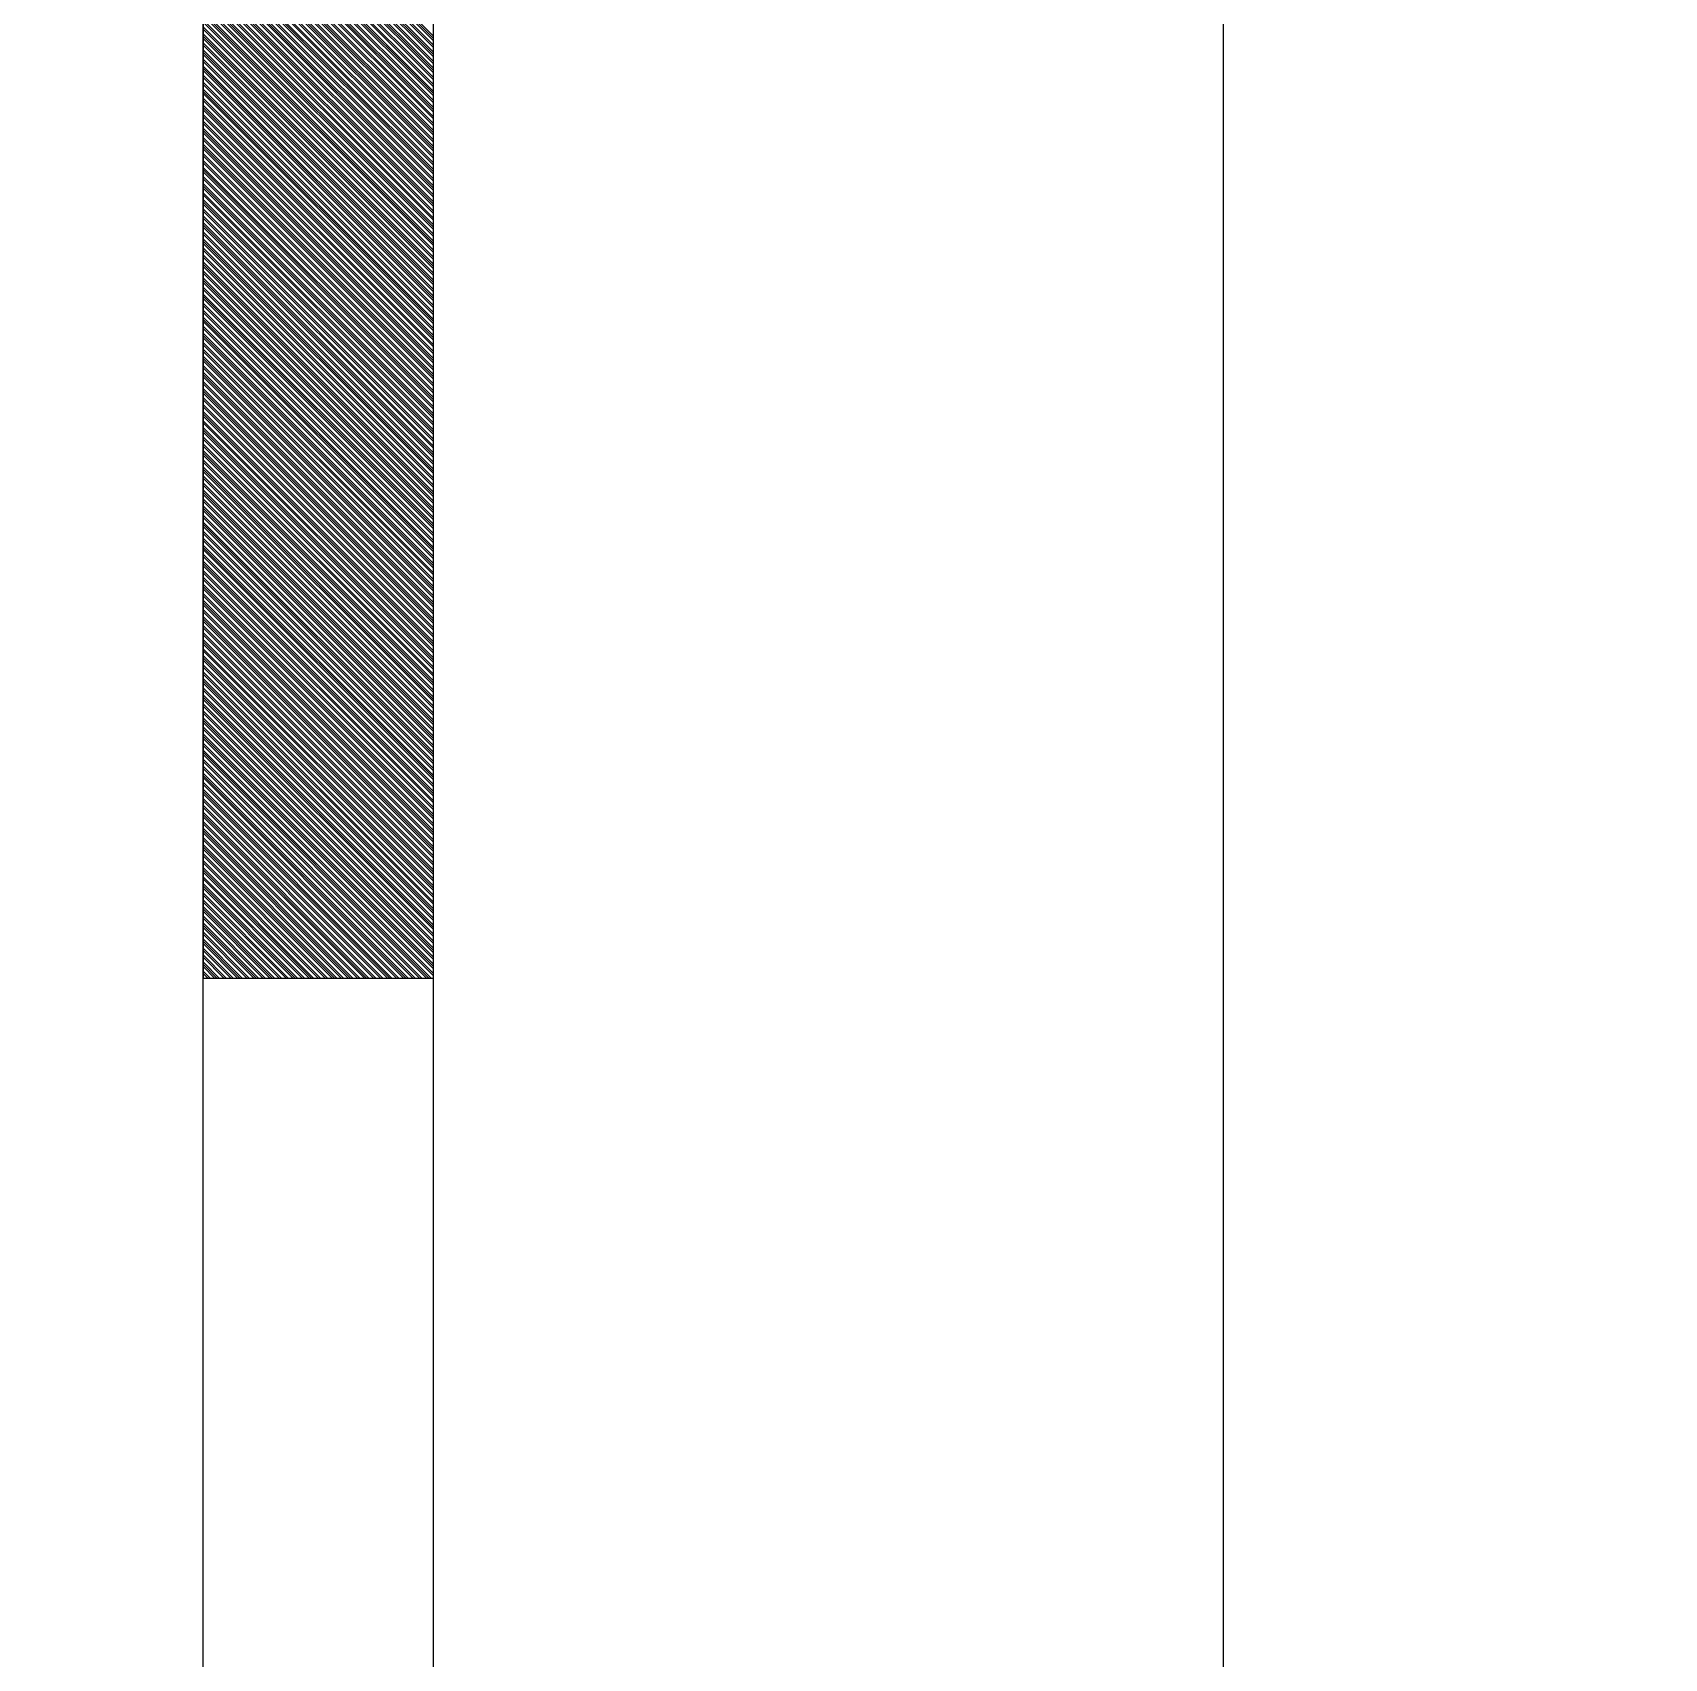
# Model space of a CAD drawing. Extents: x 747954 to 748544, y 4316381 to 4317408.
# Drawn here: x 748192.93 to 748200.01, y 4317308.06 to 4317315.12 of the extents above; entities that cross this region are included whole.
import ezdxf

# ---------------------------------------------------------------- set-up
doc = ezdxf.new("R2010")
doc.units = 0
doc.layers.get('0').update_dxf_attribs({"linetype": 'CONTINUOUS'})

msp = doc.modelspace()

# ---------------------------------------------------------------- linework, layer by layer
at = {"color": 0, "linetype": 'CONTINUOUS'}
for p, q in [((748193.67, 4317281.01), (748193.67, 4317381.01)), ((748193.67, 4317281.01), (748193.67, 4317381.01)), ((748194.67, 4317281.01), (748194.67, 4317381.01)), ((748194.67, 4317281.01), (748194.67, 4317381.01)), ((748194.67, 4317315.1), (748193.67, 4317316.1)), ((748194.67, 4317315.1), (748193.67, 4317316.1)), ((748194.67, 4317315.09), (748193.67, 4317316.09)), ((748194.67, 4317315.09), (748193.67, 4317316.09)), ((748194.67, 4317315.08), (748193.67, 4317316.08)), ((748194.67, 4317315.08), (748193.67, 4317316.08)), ((748194.67, 4317315.06), (748193.67, 4317316.06)), ((748194.67, 4317315.06), (748193.67, 4317316.06)), ((748194.67, 4317315.05), (748193.67, 4317316.05)), ((748194.67, 4317315.05), (748193.67, 4317316.05)), ((748194.67, 4317315.03), (748193.67, 4317316.03)), ((748194.67, 4317315.03), (748193.67, 4317316.03)), ((748194.67, 4317315.02), (748193.67, 4317316.02)), ((748194.67, 4317315.02), (748193.67, 4317316.02)), ((748194.67, 4317315.01), (748193.67, 4317316.01)), ((748194.67, 4317315.01), (748193.67, 4317316.01)), ((748194.67, 4317314.99), (748193.67, 4317315.99)), ((748194.67, 4317314.99), (748193.67, 4317315.99)), ((748194.67, 4317314.98), (748193.67, 4317315.98)), ((748194.67, 4317314.98), (748193.67, 4317315.98)), ((748194.67, 4317314.96), (748193.67, 4317315.96)), ((748194.67, 4317314.96), (748193.67, 4317315.96)), ((748194.67, 4317314.95), (748193.67, 4317315.95)), ((748194.67, 4317314.95), (748193.67, 4317315.95)), ((748194.67, 4317314.94), (748193.67, 4317315.94)), ((748194.67, 4317314.94), (748193.67, 4317315.94)), ((748194.67, 4317314.92), (748193.67, 4317315.92)), ((748194.67, 4317314.92), (748193.67, 4317315.92)), ((748194.67, 4317314.91), (748193.67, 4317315.91)), ((748194.67, 4317314.91), (748193.67, 4317315.91)), ((748194.67, 4317314.89), (748193.67, 4317315.89)), ((748194.67, 4317314.89), (748193.67, 4317315.89)), ((748194.67, 4317314.88), (748193.67, 4317315.88)), ((748194.67, 4317314.88), (748193.67, 4317315.88)), ((748194.67, 4317314.86), (748193.67, 4317315.86)), ((748194.67, 4317314.86), (748193.67, 4317315.86)), ((748194.67, 4317314.85), (748193.67, 4317315.85)), ((748194.67, 4317314.85), (748193.67, 4317315.85)), ((748194.67, 4317314.84), (748193.67, 4317315.84)), ((748194.67, 4317314.84), (748193.67, 4317315.84)), ((748194.67, 4317314.82), (748193.67, 4317315.82)), ((748194.67, 4317314.82), (748193.67, 4317315.82)), ((748194.67, 4317314.81), (748193.67, 4317315.81)), ((748194.67, 4317314.81), (748193.67, 4317315.81)), ((748194.67, 4317314.79), (748193.67, 4317315.79)), ((748194.67, 4317314.79), (748193.67, 4317315.79)), ((748194.67, 4317314.78), (748193.67, 4317315.78)), ((748194.67, 4317314.78), (748193.67, 4317315.78)), ((748194.67, 4317314.77), (748193.67, 4317315.77)), ((748194.67, 4317314.77), (748193.67, 4317315.77)), ((748194.67, 4317314.75), (748193.67, 4317315.75)), ((748194.67, 4317314.75), (748193.67, 4317315.75)), ((748194.67, 4317314.74), (748193.67, 4317315.74)), ((748194.67, 4317314.74), (748193.67, 4317315.74)), ((748194.67, 4317314.72), (748193.67, 4317315.72)), ((748194.67, 4317314.72), (748193.67, 4317315.72)), ((748194.67, 4317314.71), (748193.67, 4317315.71)), ((748194.67, 4317314.71), (748193.67, 4317315.71)), ((748194.67, 4317314.69), (748193.67, 4317315.69)), ((748194.67, 4317314.69), (748193.67, 4317315.69)), ((748194.67, 4317314.68), (748193.67, 4317315.68)), ((748194.67, 4317314.68), (748193.67, 4317315.68)), ((748194.67, 4317314.67), (748193.67, 4317315.67)), ((748194.67, 4317314.67), (748193.67, 4317315.67)), ((748194.67, 4317314.65), (748193.67, 4317315.65)), ((748194.67, 4317314.65), (748193.67, 4317315.65)), ((748194.67, 4317314.64), (748193.67, 4317315.64)), ((748194.67, 4317314.64), (748193.67, 4317315.64)), ((748194.67, 4317314.62), (748193.67, 4317315.62)), ((748194.67, 4317314.62), (748193.67, 4317315.62)), ((748194.67, 4317314.61), (748193.67, 4317315.61)), ((748194.67, 4317314.61), (748193.67, 4317315.61)), ((748194.67, 4317314.6), (748193.67, 4317315.6)), ((748194.67, 4317314.6), (748193.67, 4317315.6)), ((748194.67, 4317314.58), (748193.67, 4317315.58)), ((748194.67, 4317314.58), (748193.67, 4317315.58)), ((748194.67, 4317314.57), (748193.67, 4317315.57)), ((748194.67, 4317314.57), (748193.67, 4317315.57)), ((748194.67, 4317314.55), (748193.67, 4317315.55)), ((748194.67, 4317314.55), (748193.67, 4317315.55)), ((748194.67, 4317314.54), (748193.67, 4317315.54)), ((748194.67, 4317314.54), (748193.67, 4317315.54)), ((748194.67, 4317314.52), (748193.67, 4317315.52)), ((748194.67, 4317314.52), (748193.67, 4317315.52)), ((748194.67, 4317314.51), (748193.67, 4317315.51)), ((748194.67, 4317314.51), (748193.67, 4317315.51)), ((748194.67, 4317314.5), (748193.67, 4317315.5)), ((748194.67, 4317314.5), (748193.67, 4317315.5)), ((748194.67, 4317314.48), (748193.67, 4317315.48)), ((748194.67, 4317314.48), (748193.67, 4317315.48)), ((748194.67, 4317314.47), (748193.67, 4317315.47)), ((748194.67, 4317314.47), (748193.67, 4317315.47)), ((748194.67, 4317314.45), (748193.67, 4317315.45)), ((748194.67, 4317314.45), (748193.67, 4317315.45)), ((748194.67, 4317314.44), (748193.67, 4317315.44)), ((748194.67, 4317314.44), (748193.67, 4317315.44)), ((748194.67, 4317314.43), (748193.67, 4317315.43)), ((748194.67, 4317314.43), (748193.67, 4317315.43)), ((748194.67, 4317314.41), (748193.67, 4317315.41)), ((748194.67, 4317314.41), (748193.67, 4317315.41)), ((748194.67, 4317314.4), (748193.67, 4317315.4)), ((748194.67, 4317314.4), (748193.67, 4317315.4)), ((748194.67, 4317314.38), (748193.67, 4317315.38)), ((748194.67, 4317314.38), (748193.67, 4317315.38)), ((748194.67, 4317314.37), (748193.67, 4317315.37)), ((748194.67, 4317314.37), (748193.67, 4317315.37)), ((748194.67, 4317314.36), (748193.67, 4317315.36)), ((748194.67, 4317314.36), (748193.67, 4317315.36)), ((748194.67, 4317314.34), (748193.67, 4317315.34)), ((748194.67, 4317314.34), (748193.67, 4317315.34)), ((748194.67, 4317314.33), (748193.67, 4317315.33)), ((748194.67, 4317314.33), (748193.67, 4317315.33)), ((748194.67, 4317314.31), (748193.67, 4317315.31)), ((748194.67, 4317314.31), (748193.67, 4317315.31)), ((748194.67, 4317314.3), (748193.67, 4317315.3)), ((748194.67, 4317314.3), (748193.67, 4317315.3)), ((748194.67, 4317314.28), (748193.67, 4317315.28)), ((748194.67, 4317314.28), (748193.67, 4317315.28)), ((748194.67, 4317314.27), (748193.67, 4317315.27)), ((748194.67, 4317314.27), (748193.67, 4317315.27)), ((748194.67, 4317314.26), (748193.67, 4317315.26)), ((748194.67, 4317314.26), (748193.67, 4317315.26)), ((748194.67, 4317314.24), (748193.67, 4317315.24)), ((748194.67, 4317314.24), (748193.67, 4317315.24)), ((748194.67, 4317314.23), (748193.67, 4317315.23)), ((748194.67, 4317314.23), (748193.67, 4317315.23)), ((748194.67, 4317314.21), (748193.67, 4317315.21)), ((748194.67, 4317314.21), (748193.67, 4317315.21)), ((748194.67, 4317314.2), (748193.67, 4317315.2)), ((748194.67, 4317314.2), (748193.67, 4317315.2)), ((748194.67, 4317314.19), (748193.67, 4317315.19)), ((748194.67, 4317314.19), (748193.67, 4317315.19)), ((748194.67, 4317314.17), (748193.67, 4317315.17)), ((748194.67, 4317314.17), (748193.67, 4317315.17)), ((748194.67, 4317314.16), (748193.67, 4317315.16)), ((748194.67, 4317314.16), (748193.67, 4317315.16)), ((748194.67, 4317314.14), (748193.67, 4317315.14)), ((748194.67, 4317314.14), (748193.67, 4317315.14)), ((748194.67, 4317314.13), (748193.67, 4317315.13)), ((748194.67, 4317314.13), (748193.67, 4317315.13)), ((748194.67, 4317314.11), (748193.67, 4317315.11)), ((748194.67, 4317314.11), (748193.67, 4317315.11)), ((748194.67, 4317314.1), (748193.67, 4317315.1)), ((748194.67, 4317314.1), (748193.67, 4317315.1)), ((748194.67, 4317314.09), (748193.67, 4317315.09)), ((748194.67, 4317314.09), (748193.67, 4317315.09)), ((748194.67, 4317314.07), (748193.67, 4317315.07)), ((748194.67, 4317314.07), (748193.67, 4317315.07)), ((748194.67, 4317314.06), (748193.67, 4317315.06)), ((748194.67, 4317314.06), (748193.67, 4317315.06)), ((748194.67, 4317314.04), (748193.67, 4317315.04)), ((748194.67, 4317314.04), (748193.67, 4317315.04)), ((748194.67, 4317314.03), (748193.67, 4317315.03)), ((748194.67, 4317314.03), (748193.67, 4317315.03)), ((748194.67, 4317314.02), (748193.67, 4317315.02)), ((748194.67, 4317314.02), (748193.67, 4317315.02)), ((748194.67, 4317314), (748193.67, 4317315)), ((748194.67, 4317314), (748193.67, 4317315)), ((748194.67, 4317313.99), (748193.67, 4317314.99)), ((748194.67, 4317313.99), (748193.67, 4317314.99)), ((748194.67, 4317313.97), (748193.67, 4317314.97)), ((748194.67, 4317313.97), (748193.67, 4317314.97)), ((748194.67, 4317313.96), (748193.67, 4317314.96)), ((748194.67, 4317313.96), (748193.67, 4317314.96)), ((748194.67, 4317313.95), (748193.67, 4317314.95)), ((748194.67, 4317313.95), (748193.67, 4317314.95)), ((748194.67, 4317313.93), (748193.67, 4317314.93)), ((748194.67, 4317313.93), (748193.67, 4317314.93)), ((748194.67, 4317313.92), (748193.67, 4317314.92)), ((748194.67, 4317313.92), (748193.67, 4317314.92)), ((748194.67, 4317313.9), (748193.67, 4317314.9)), ((748194.67, 4317313.9), (748193.67, 4317314.9)), ((748194.67, 4317313.89), (748193.67, 4317314.89)), ((748194.67, 4317313.89), (748193.67, 4317314.89)), ((748194.67, 4317313.87), (748193.67, 4317314.87)), ((748194.67, 4317313.87), (748193.67, 4317314.87)), ((748194.67, 4317313.86), (748193.67, 4317314.86)), ((748194.67, 4317313.86), (748193.67, 4317314.86)), ((748194.67, 4317313.85), (748193.67, 4317314.85)), ((748194.67, 4317313.85), (748193.67, 4317314.85)), ((748194.67, 4317313.83), (748193.67, 4317314.83)), ((748194.67, 4317313.83), (748193.67, 4317314.83)), ((748194.67, 4317313.82), (748193.67, 4317314.82)), ((748194.67, 4317313.82), (748193.67, 4317314.82)), ((748194.67, 4317313.8), (748193.67, 4317314.8)), ((748194.67, 4317313.8), (748193.67, 4317314.8)), ((748194.67, 4317313.79), (748193.67, 4317314.79)), ((748194.67, 4317313.79), (748193.67, 4317314.79)), ((748194.67, 4317313.78), (748193.67, 4317314.78)), ((748194.67, 4317313.78), (748193.67, 4317314.78)), ((748194.67, 4317313.76), (748193.67, 4317314.76)), ((748194.67, 4317313.76), (748193.67, 4317314.76)), ((748194.67, 4317313.75), (748193.67, 4317314.75)), ((748194.67, 4317313.75), (748193.67, 4317314.75)), ((748194.67, 4317313.73), (748193.67, 4317314.73)), ((748194.67, 4317313.73), (748193.67, 4317314.73)), ((748194.67, 4317313.72), (748193.67, 4317314.72)), ((748194.67, 4317313.72), (748193.67, 4317314.72)), ((748194.67, 4317313.7), (748193.67, 4317314.7)), ((748194.67, 4317313.7), (748193.67, 4317314.7)), ((748194.67, 4317313.69), (748193.67, 4317314.69)), ((748194.67, 4317313.69), (748193.67, 4317314.69)), ((748194.67, 4317313.68), (748193.67, 4317314.68)), ((748194.67, 4317313.68), (748193.67, 4317314.68)), ((748194.67, 4317313.66), (748193.67, 4317314.66)), ((748194.67, 4317313.66), (748193.67, 4317314.66)), ((748194.67, 4317313.65), (748193.67, 4317314.65)), ((748194.67, 4317313.65), (748193.67, 4317314.65)), ((748194.67, 4317313.63), (748193.67, 4317314.63)), ((748194.67, 4317313.63), (748193.67, 4317314.63)), ((748194.67, 4317313.62), (748193.67, 4317314.62)), ((748194.67, 4317313.62), (748193.67, 4317314.62)), ((748194.67, 4317313.61), (748193.67, 4317314.61)), ((748194.67, 4317313.61), (748193.67, 4317314.61)), ((748194.67, 4317313.59), (748193.67, 4317314.59)), ((748194.67, 4317313.59), (748193.67, 4317314.59)), ((748194.67, 4317313.58), (748193.67, 4317314.58)), ((748194.67, 4317313.58), (748193.67, 4317314.58)), ((748194.67, 4317313.56), (748193.67, 4317314.56)), ((748194.67, 4317313.56), (748193.67, 4317314.56)), ((748194.67, 4317313.55), (748193.67, 4317314.55)), ((748194.67, 4317313.55), (748193.67, 4317314.55)), ((748194.67, 4317313.53), (748193.67, 4317314.53)), ((748194.67, 4317313.53), (748193.67, 4317314.53)), ((748194.67, 4317313.52), (748193.67, 4317314.52)), ((748194.67, 4317313.52), (748193.67, 4317314.52)), ((748194.67, 4317313.51), (748193.67, 4317314.51)), ((748194.67, 4317313.51), (748193.67, 4317314.51)), ((748194.67, 4317313.49), (748193.67, 4317314.49)), ((748194.67, 4317313.49), (748193.67, 4317314.49)), ((748194.67, 4317313.48), (748193.67, 4317314.48)), ((748194.67, 4317313.48), (748193.67, 4317314.48)), ((748194.67, 4317313.46), (748193.67, 4317314.46)), ((748194.67, 4317313.46), (748193.67, 4317314.46)), ((748194.67, 4317313.45), (748193.67, 4317314.45)), ((748194.67, 4317313.45), (748193.67, 4317314.45)), ((748194.67, 4317313.44), (748193.67, 4317314.44)), ((748194.67, 4317313.44), (748193.67, 4317314.44)), ((748194.67, 4317313.42), (748193.67, 4317314.42)), ((748194.67, 4317313.42), (748193.67, 4317314.42)), ((748194.67, 4317313.41), (748193.67, 4317314.41)), ((748194.67, 4317313.41), (748193.67, 4317314.41)), ((748194.67, 4317313.39), (748193.67, 4317314.39)), ((748194.67, 4317313.39), (748193.67, 4317314.39)), ((748194.67, 4317313.38), (748193.67, 4317314.38)), ((748194.67, 4317313.38), (748193.67, 4317314.38)), ((748194.67, 4317313.37), (748193.67, 4317314.37)), ((748194.67, 4317313.37), (748193.67, 4317314.37)), ((748194.67, 4317313.35), (748193.67, 4317314.35)), ((748194.67, 4317313.35), (748193.67, 4317314.35)), ((748194.67, 4317313.34), (748193.67, 4317314.34)), ((748194.67, 4317313.34), (748193.67, 4317314.34)), ((748194.67, 4317313.32), (748193.67, 4317314.32)), ((748194.67, 4317313.32), (748193.67, 4317314.32)), ((748194.67, 4317313.31), (748193.67, 4317314.31)), ((748194.67, 4317313.31), (748193.67, 4317314.31)), ((748194.67, 4317313.29), (748193.67, 4317314.29)), ((748194.67, 4317313.29), (748193.67, 4317314.29)), ((748194.67, 4317313.28), (748193.67, 4317314.28)), ((748194.67, 4317313.28), (748193.67, 4317314.28)), ((748194.67, 4317313.27), (748193.67, 4317314.27)), ((748194.67, 4317313.27), (748193.67, 4317314.27)), ((748194.67, 4317313.25), (748193.67, 4317314.25)), ((748194.67, 4317313.25), (748193.67, 4317314.25)), ((748194.67, 4317313.24), (748193.67, 4317314.24)), ((748194.67, 4317313.24), (748193.67, 4317314.24)), ((748194.67, 4317313.22), (748193.67, 4317314.22)), ((748194.67, 4317313.22), (748193.67, 4317314.22)), ((748194.67, 4317313.21), (748193.67, 4317314.21)), ((748194.67, 4317313.21), (748193.67, 4317314.21)), ((748194.67, 4317313.2), (748193.67, 4317314.2)), ((748194.67, 4317313.2), (748193.67, 4317314.2)), ((748194.67, 4317313.18), (748193.67, 4317314.18)), ((748194.67, 4317313.18), (748193.67, 4317314.18)), ((748194.67, 4317313.17), (748193.67, 4317314.17)), ((748194.67, 4317313.17), (748193.67, 4317314.17)), ((748194.67, 4317313.15), (748193.67, 4317314.15)), ((748194.67, 4317313.15), (748193.67, 4317314.15)), ((748194.67, 4317313.14), (748193.67, 4317314.14)), ((748194.67, 4317313.14), (748193.67, 4317314.14)), ((748194.67, 4317313.12), (748193.67, 4317314.12)), ((748194.67, 4317313.12), (748193.67, 4317314.12)), ((748194.67, 4317313.11), (748193.67, 4317314.11)), ((748194.67, 4317313.11), (748193.67, 4317314.11)), ((748194.67, 4317313.1), (748193.67, 4317314.1)), ((748194.67, 4317313.1), (748193.67, 4317314.1)), ((748194.67, 4317313.08), (748193.67, 4317314.08)), ((748194.67, 4317313.08), (748193.67, 4317314.08)), ((748194.67, 4317313.07), (748193.67, 4317314.07)), ((748194.67, 4317313.07), (748193.67, 4317314.07)), ((748194.67, 4317313.05), (748193.67, 4317314.05)), ((748194.67, 4317313.05), (748193.67, 4317314.05)), ((748194.67, 4317313.04), (748193.67, 4317314.04)), ((748194.67, 4317313.04), (748193.67, 4317314.04)), ((748194.67, 4317313.03), (748193.67, 4317314.03)), ((748194.67, 4317313.03), (748193.67, 4317314.03)), ((748194.67, 4317313.01), (748193.67, 4317314.01)), ((748194.67, 4317313.01), (748193.67, 4317314.01)), ((748194.67, 4317313), (748193.67, 4317314)), ((748194.67, 4317313), (748193.67, 4317314)), ((748194.67, 4317312.98), (748193.67, 4317313.98)), ((748194.67, 4317312.98), (748193.67, 4317313.98)), ((748194.67, 4317312.97), (748193.67, 4317313.97)), ((748194.67, 4317312.97), (748193.67, 4317313.97)), ((748194.67, 4317312.96), (748193.67, 4317313.96)), ((748194.67, 4317312.96), (748193.67, 4317313.96)), ((748194.67, 4317312.94), (748193.67, 4317313.94)), ((748194.67, 4317312.94), (748193.67, 4317313.94)), ((748194.67, 4317312.93), (748193.67, 4317313.93)), ((748194.67, 4317312.93), (748193.67, 4317313.93)), ((748194.67, 4317312.91), (748193.67, 4317313.91)), ((748194.67, 4317312.91), (748193.67, 4317313.91)), ((748194.67, 4317312.9), (748193.67, 4317313.9)), ((748194.67, 4317312.9), (748193.67, 4317313.9)), ((748194.67, 4317312.88), (748193.67, 4317313.88)), ((748194.67, 4317312.88), (748193.67, 4317313.88)), ((748194.67, 4317312.87), (748193.67, 4317313.87)), ((748194.67, 4317312.87), (748193.67, 4317313.87)), ((748194.67, 4317312.86), (748193.67, 4317313.86)), ((748194.67, 4317312.86), (748193.67, 4317313.86)), ((748194.67, 4317312.84), (748193.67, 4317313.84)), ((748194.67, 4317312.84), (748193.67, 4317313.84)), ((748194.67, 4317312.83), (748193.67, 4317313.83)), ((748194.67, 4317312.83), (748193.67, 4317313.83)), ((748194.67, 4317312.81), (748193.67, 4317313.81)), ((748194.67, 4317312.81), (748193.67, 4317313.81)), ((748194.67, 4317312.8), (748193.67, 4317313.8)), ((748194.67, 4317312.8), (748193.67, 4317313.8)), ((748194.67, 4317312.79), (748193.67, 4317313.79)), ((748194.67, 4317312.79), (748193.67, 4317313.79)), ((748194.67, 4317312.77), (748193.67, 4317313.77)), ((748194.67, 4317312.77), (748193.67, 4317313.77)), ((748194.67, 4317312.76), (748193.67, 4317313.76)), ((748194.67, 4317312.76), (748193.67, 4317313.76)), ((748194.67, 4317312.74), (748193.67, 4317313.74)), ((748194.67, 4317312.74), (748193.67, 4317313.74)), ((748194.67, 4317312.73), (748193.67, 4317313.73)), ((748194.67, 4317312.73), (748193.67, 4317313.73)), ((748194.67, 4317312.71), (748193.67, 4317313.71)), ((748194.67, 4317312.71), (748193.67, 4317313.71)), ((748194.67, 4317312.7), (748193.67, 4317313.7)), ((748194.67, 4317312.7), (748193.67, 4317313.7)), ((748194.67, 4317312.69), (748193.67, 4317313.69)), ((748194.67, 4317312.69), (748193.67, 4317313.69)), ((748194.67, 4317312.67), (748193.67, 4317313.67)), ((748194.67, 4317312.67), (748193.67, 4317313.67)), ((748194.67, 4317312.66), (748193.67, 4317313.66)), ((748194.67, 4317312.66), (748193.67, 4317313.66)), ((748194.67, 4317312.64), (748193.67, 4317313.64)), ((748194.67, 4317312.64), (748193.67, 4317313.64)), ((748194.67, 4317312.63), (748193.67, 4317313.63)), ((748194.67, 4317312.63), (748193.67, 4317313.63)), ((748194.67, 4317312.62), (748193.67, 4317313.62)), ((748194.67, 4317312.62), (748193.67, 4317313.62)), ((748194.67, 4317312.6), (748193.67, 4317313.6)), ((748194.67, 4317312.6), (748193.67, 4317313.6)), ((748194.67, 4317312.59), (748193.67, 4317313.59)), ((748194.67, 4317312.59), (748193.67, 4317313.59)), ((748194.67, 4317312.57), (748193.67, 4317313.57)), ((748194.67, 4317312.57), (748193.67, 4317313.57)), ((748194.67, 4317312.56), (748193.67, 4317313.56)), ((748194.67, 4317312.56), (748193.67, 4317313.56)), ((748194.67, 4317312.55), (748193.67, 4317313.55)), ((748194.67, 4317312.55), (748193.67, 4317313.55)), ((748194.67, 4317312.53), (748193.67, 4317313.53)), ((748194.67, 4317312.53), (748193.67, 4317313.53)), ((748194.67, 4317312.52), (748193.67, 4317313.52)), ((748194.67, 4317312.52), (748193.67, 4317313.52)), ((748194.67, 4317312.5), (748193.67, 4317313.5)), ((748194.67, 4317312.5), (748193.67, 4317313.5)), ((748194.67, 4317312.49), (748193.67, 4317313.49)), ((748194.67, 4317312.49), (748193.67, 4317313.49)), ((748194.67, 4317312.47), (748193.67, 4317313.47)), ((748194.67, 4317312.47), (748193.67, 4317313.47)), ((748194.67, 4317312.46), (748193.67, 4317313.46)), ((748194.67, 4317312.46), (748193.67, 4317313.46)), ((748194.67, 4317312.45), (748193.67, 4317313.45)), ((748194.67, 4317312.45), (748193.67, 4317313.45)), ((748194.67, 4317312.43), (748193.67, 4317313.43)), ((748194.67, 4317312.43), (748193.67, 4317313.43)), ((748194.67, 4317312.42), (748193.67, 4317313.42)), ((748194.67, 4317312.42), (748193.67, 4317313.42)), ((748194.67, 4317312.4), (748193.67, 4317313.4)), ((748194.67, 4317312.4), (748193.67, 4317313.4)), ((748194.67, 4317312.39), (748193.67, 4317313.39)), ((748194.67, 4317312.39), (748193.67, 4317313.39)), ((748194.67, 4317312.38), (748193.67, 4317313.38)), ((748194.67, 4317312.38), (748193.67, 4317313.38)), ((748194.67, 4317312.36), (748193.67, 4317313.36)), ((748194.67, 4317312.36), (748193.67, 4317313.36)), ((748194.67, 4317312.35), (748193.67, 4317313.35)), ((748194.67, 4317312.35), (748193.67, 4317313.35)), ((748194.67, 4317312.33), (748193.67, 4317313.33)), ((748194.67, 4317312.33), (748193.67, 4317313.33)), ((748194.67, 4317312.32), (748193.67, 4317313.32)), ((748194.67, 4317312.32), (748193.67, 4317313.32)), ((748194.67, 4317312.3), (748193.67, 4317313.3)), ((748194.67, 4317312.3), (748193.67, 4317313.3)), ((748194.67, 4317312.29), (748193.67, 4317313.29)), ((748194.67, 4317312.29), (748193.67, 4317313.29)), ((748194.67, 4317312.28), (748193.67, 4317313.28)), ((748194.67, 4317312.28), (748193.67, 4317313.28)), ((748194.67, 4317312.26), (748193.67, 4317313.26)), ((748194.67, 4317312.26), (748193.67, 4317313.26)), ((748194.67, 4317312.25), (748193.67, 4317313.25)), ((748194.67, 4317312.25), (748193.67, 4317313.25)), ((748194.67, 4317312.23), (748193.67, 4317313.23)), ((748194.67, 4317312.23), (748193.67, 4317313.23)), ((748194.67, 4317312.22), (748193.67, 4317313.22)), ((748194.67, 4317312.22), (748193.67, 4317313.22)), ((748194.67, 4317312.21), (748193.67, 4317313.21)), ((748194.67, 4317312.21), (748193.67, 4317313.21)), ((748194.67, 4317312.19), (748193.67, 4317313.19)), ((748194.67, 4317312.19), (748193.67, 4317313.19)), ((748194.67, 4317312.18), (748193.67, 4317313.18)), ((748194.67, 4317312.18), (748193.67, 4317313.18)), ((748194.67, 4317312.16), (748193.67, 4317313.16)), ((748194.67, 4317312.16), (748193.67, 4317313.16)), ((748194.67, 4317312.15), (748193.67, 4317313.15)), ((748194.67, 4317312.15), (748193.67, 4317313.15)), ((748194.67, 4317312.13), (748193.67, 4317313.13)), ((748194.67, 4317312.13), (748193.67, 4317313.13)), ((748194.67, 4317312.12), (748193.67, 4317313.12)), ((748194.67, 4317312.12), (748193.67, 4317313.12)), ((748194.67, 4317312.11), (748193.67, 4317313.11)), ((748194.67, 4317312.11), (748193.67, 4317313.11)), ((748194.67, 4317312.09), (748193.67, 4317313.09)), ((748194.67, 4317312.09), (748193.67, 4317313.09)), ((748194.67, 4317312.08), (748193.67, 4317313.08)), ((748194.67, 4317312.08), (748193.67, 4317313.08)), ((748194.67, 4317312.06), (748193.67, 4317313.06)), ((748194.67, 4317312.06), (748193.67, 4317313.06)), ((748194.67, 4317312.05), (748193.67, 4317313.05)), ((748194.67, 4317312.05), (748193.67, 4317313.05)), ((748194.67, 4317312.04), (748193.67, 4317313.04)), ((748194.67, 4317312.04), (748193.67, 4317313.04)), ((748194.67, 4317312.02), (748193.67, 4317313.02)), ((748194.67, 4317312.02), (748193.67, 4317313.02)), ((748194.67, 4317312.01), (748193.67, 4317313.01)), ((748194.67, 4317312.01), (748193.67, 4317313.01)), ((748194.67, 4317311.99), (748193.67, 4317312.99)), ((748194.67, 4317311.99), (748193.67, 4317312.99)), ((748194.67, 4317311.98), (748193.67, 4317312.98)), ((748194.67, 4317311.98), (748193.67, 4317312.98)), ((748194.67, 4317311.97), (748193.67, 4317312.97)), ((748194.67, 4317311.97), (748193.67, 4317312.97)), ((748194.67, 4317311.95), (748193.67, 4317312.95)), ((748194.67, 4317311.95), (748193.67, 4317312.95)), ((748194.67, 4317311.94), (748193.67, 4317312.94)), ((748194.67, 4317311.94), (748193.67, 4317312.94)), ((748194.67, 4317311.92), (748193.67, 4317312.92)), ((748194.67, 4317311.92), (748193.67, 4317312.92)), ((748194.67, 4317311.91), (748193.67, 4317312.91)), ((748194.67, 4317311.91), (748193.67, 4317312.91)), ((748194.67, 4317311.89), (748193.67, 4317312.89)), ((748194.67, 4317311.89), (748193.67, 4317312.89)), ((748194.67, 4317311.88), (748193.67, 4317312.88)), ((748194.67, 4317311.88), (748193.67, 4317312.88)), ((748194.67, 4317311.87), (748193.67, 4317312.87)), ((748194.67, 4317311.87), (748193.67, 4317312.87)), ((748194.67, 4317311.85), (748193.67, 4317312.85)), ((748194.67, 4317311.85), (748193.67, 4317312.85)), ((748194.67, 4317311.84), (748193.67, 4317312.84)), ((748194.67, 4317311.84), (748193.67, 4317312.84)), ((748194.67, 4317311.82), (748193.67, 4317312.82)), ((748194.67, 4317311.82), (748193.67, 4317312.82)), ((748194.67, 4317311.81), (748193.67, 4317312.81)), ((748194.67, 4317311.81), (748193.67, 4317312.81)), ((748194.67, 4317311.8), (748193.67, 4317312.8)), ((748194.67, 4317311.8), (748193.67, 4317312.8)), ((748194.67, 4317311.78), (748193.67, 4317312.78)), ((748194.67, 4317311.78), (748193.67, 4317312.78)), ((748194.67, 4317311.77), (748193.67, 4317312.77)), ((748194.67, 4317311.77), (748193.67, 4317312.77)), ((748194.67, 4317311.75), (748193.67, 4317312.75)), ((748194.67, 4317311.75), (748193.67, 4317312.75)), ((748194.67, 4317311.74), (748193.67, 4317312.74)), ((748194.67, 4317311.74), (748193.67, 4317312.74)), ((748194.67, 4317311.72), (748193.67, 4317312.72)), ((748194.67, 4317311.72), (748193.67, 4317312.72)), ((748194.67, 4317311.71), (748193.67, 4317312.71)), ((748194.67, 4317311.71), (748193.67, 4317312.71)), ((748194.67, 4317311.7), (748193.67, 4317312.7)), ((748194.67, 4317311.7), (748193.67, 4317312.7)), ((748194.67, 4317311.68), (748193.67, 4317312.68)), ((748194.67, 4317311.68), (748193.67, 4317312.68)), ((748194.67, 4317311.67), (748193.67, 4317312.67)), ((748194.67, 4317311.67), (748193.67, 4317312.67)), ((748194.67, 4317311.65), (748193.67, 4317312.65)), ((748194.67, 4317311.65), (748193.67, 4317312.65)), ((748194.67, 4317311.64), (748193.67, 4317312.64)), ((748194.67, 4317311.64), (748193.67, 4317312.64)), ((748194.67, 4317311.63), (748193.67, 4317312.63)), ((748194.67, 4317311.63), (748193.67, 4317312.63)), ((748194.67, 4317311.61), (748193.67, 4317312.61)), ((748194.67, 4317311.61), (748193.67, 4317312.61)), ((748194.67, 4317311.6), (748193.67, 4317312.6)), ((748194.67, 4317311.6), (748193.67, 4317312.6)), ((748194.67, 4317311.58), (748193.67, 4317312.58)), ((748194.67, 4317311.58), (748193.67, 4317312.58)), ((748194.67, 4317311.57), (748193.67, 4317312.57)), ((748194.67, 4317311.57), (748193.67, 4317312.57)), ((748194.67, 4317311.56), (748193.67, 4317312.56)), ((748194.67, 4317311.56), (748193.67, 4317312.56)), ((748194.67, 4317311.54), (748193.67, 4317312.54)), ((748194.67, 4317311.54), (748193.67, 4317312.54)), ((748194.67, 4317311.53), (748193.67, 4317312.53)), ((748194.67, 4317311.53), (748193.67, 4317312.53)), ((748194.67, 4317311.51), (748193.67, 4317312.51)), ((748194.67, 4317311.51), (748193.67, 4317312.51)), ((748194.67, 4317311.5), (748193.67, 4317312.5)), ((748194.67, 4317311.5), (748193.67, 4317312.5)), ((748194.67, 4317311.48), (748193.67, 4317312.48)), ((748194.67, 4317311.48), (748193.67, 4317312.48)), ((748194.67, 4317311.47), (748193.67, 4317312.47)), ((748194.67, 4317311.47), (748193.67, 4317312.47)), ((748194.67, 4317311.46), (748193.67, 4317312.46)), ((748194.67, 4317311.46), (748193.67, 4317312.46)), ((748194.67, 4317311.44), (748193.67, 4317312.44)), ((748194.67, 4317311.44), (748193.67, 4317312.44)), ((748194.67, 4317311.43), (748193.67, 4317312.43)), ((748194.67, 4317311.43), (748193.67, 4317312.43)), ((748194.67, 4317311.41), (748193.67, 4317312.41)), ((748194.67, 4317311.41), (748193.67, 4317312.41)), ((748194.67, 4317311.4), (748193.67, 4317312.4)), ((748194.67, 4317311.4), (748193.67, 4317312.4)), ((748194.67, 4317311.39), (748193.67, 4317312.39)), ((748194.67, 4317311.39), (748193.67, 4317312.39)), ((748194.67, 4317311.37), (748193.67, 4317312.37)), ((748194.67, 4317311.37), (748193.67, 4317312.37)), ((748194.67, 4317311.36), (748193.67, 4317312.36)), ((748194.67, 4317311.36), (748193.67, 4317312.36)), ((748194.67, 4317311.34), (748193.67, 4317312.34)), ((748194.67, 4317311.34), (748193.67, 4317312.34)), ((748194.67, 4317311.33), (748193.67, 4317312.33)), ((748194.67, 4317311.33), (748193.67, 4317312.33)), ((748194.67, 4317311.31), (748193.67, 4317312.31)), ((748194.67, 4317311.31), (748193.67, 4317312.31)), ((748194.67, 4317311.3), (748193.67, 4317312.3)), ((748194.67, 4317311.3), (748193.67, 4317312.3)), ((748194.67, 4317311.29), (748193.67, 4317312.29)), ((748194.67, 4317311.29), (748193.67, 4317312.29)), ((748194.67, 4317311.27), (748193.67, 4317312.27)), ((748194.67, 4317311.27), (748193.67, 4317312.27)), ((748194.67, 4317311.26), (748193.67, 4317312.26)), ((748194.67, 4317311.26), (748193.67, 4317312.26)), ((748194.67, 4317311.24), (748193.67, 4317312.24)), ((748194.67, 4317311.24), (748193.67, 4317312.24)), ((748194.67, 4317311.23), (748193.67, 4317312.23)), ((748194.67, 4317311.23), (748193.67, 4317312.23)), ((748194.67, 4317311.22), (748193.67, 4317312.22)), ((748194.67, 4317311.22), (748193.67, 4317312.22)), ((748194.67, 4317311.2), (748193.67, 4317312.2)), ((748194.67, 4317311.2), (748193.67, 4317312.2)), ((748194.67, 4317311.19), (748193.67, 4317312.19)), ((748194.67, 4317311.19), (748193.67, 4317312.19)), ((748194.67, 4317311.17), (748193.67, 4317312.17)), ((748194.67, 4317311.17), (748193.67, 4317312.17)), ((748194.67, 4317311.16), (748193.67, 4317312.16)), ((748194.67, 4317311.16), (748193.67, 4317312.16)), ((748194.67, 4317311.14), (748193.67, 4317312.14)), ((748194.67, 4317311.14), (748193.67, 4317312.14)), ((748194.67, 4317311.13), (748193.67, 4317312.13)), ((748194.67, 4317311.13), (748193.67, 4317312.13)), ((748194.67, 4317311.12), (748193.67, 4317312.12)), ((748194.67, 4317311.12), (748193.67, 4317312.12)), ((748194.67, 4317311.1), (748193.67, 4317312.1)), ((748194.67, 4317311.1), (748193.67, 4317312.1)), ((748194.67, 4317311.09), (748193.67, 4317312.09)), ((748194.67, 4317311.09), (748193.67, 4317312.09)), ((748194.67, 4317311.07), (748193.67, 4317312.07)), ((748194.67, 4317311.07), (748193.67, 4317312.07)), ((748194.67, 4317311.06), (748193.67, 4317312.06)), ((748194.67, 4317311.06), (748193.67, 4317312.06)), ((748194.67, 4317311.05), (748193.67, 4317312.05)), ((748194.67, 4317311.05), (748193.67, 4317312.05)), ((748194.67, 4317311.03), (748193.67, 4317312.03)), ((748194.67, 4317311.03), (748193.67, 4317312.03)), ((748194.67, 4317311.02), (748193.67, 4317312.02)), ((748194.67, 4317311.02), (748193.67, 4317312.02)), ((748194.66, 4317311.01), (748193.67, 4317312)), ((748194.66, 4317311.01), (748193.67, 4317312)), ((748194.65, 4317311.01), (748193.67, 4317311.99)), ((748194.65, 4317311.01), (748193.67, 4317311.99)), ((748194.64, 4317311.01), (748193.67, 4317311.98)), ((748194.64, 4317311.01), (748193.67, 4317311.98)), ((748194.62, 4317311.01), (748193.67, 4317311.96)), ((748194.62, 4317311.01), (748193.67, 4317311.96)), ((748194.61, 4317311.01), (748193.67, 4317311.95)), ((748194.61, 4317311.01), (748193.67, 4317311.95)), ((748194.59, 4317311.01), (748193.67, 4317311.93)), ((748194.59, 4317311.01), (748193.67, 4317311.93)), ((748194.58, 4317311.01), (748193.67, 4317311.92)), ((748194.58, 4317311.01), (748193.67, 4317311.92)), ((748194.56, 4317311.01), (748193.67, 4317311.9)), ((748194.56, 4317311.01), (748193.67, 4317311.9)), ((748194.55, 4317311.01), (748193.67, 4317311.89)), ((748194.55, 4317311.01), (748193.67, 4317311.89)), ((748194.54, 4317311.01), (748193.67, 4317311.88)), ((748194.54, 4317311.01), (748193.67, 4317311.88)), ((748194.52, 4317311.01), (748193.67, 4317311.86)), ((748194.52, 4317311.01), (748193.67, 4317311.86)), ((748194.51, 4317311.01), (748193.67, 4317311.85)), ((748194.51, 4317311.01), (748193.67, 4317311.85)), ((748194.49, 4317311.01), (748193.67, 4317311.83)), ((748194.49, 4317311.01), (748193.67, 4317311.83)), ((748194.48, 4317311.01), (748193.67, 4317311.82)), ((748194.48, 4317311.01), (748193.67, 4317311.82)), ((748194.47, 4317311.01), (748193.67, 4317311.81)), ((748194.47, 4317311.01), (748193.67, 4317311.81)), ((748194.45, 4317311.01), (748193.67, 4317311.79)), ((748194.45, 4317311.01), (748193.67, 4317311.79)), ((748194.44, 4317311.01), (748193.67, 4317311.78)), ((748194.44, 4317311.01), (748193.67, 4317311.78)), ((748194.42, 4317311.01), (748193.67, 4317311.76)), ((748194.42, 4317311.01), (748193.67, 4317311.76)), ((748194.41, 4317311.01), (748193.67, 4317311.75)), ((748194.41, 4317311.01), (748193.67, 4317311.75)), ((748194.39, 4317311.01), (748193.67, 4317311.73)), ((748194.39, 4317311.01), (748193.67, 4317311.73)), ((748194.38, 4317311.01), (748193.67, 4317311.72)), ((748194.38, 4317311.01), (748193.67, 4317311.72)), ((748194.37, 4317311.01), (748193.67, 4317311.71)), ((748194.37, 4317311.01), (748193.67, 4317311.71)), ((748194.35, 4317311.01), (748193.67, 4317311.69)), ((748194.35, 4317311.01), (748193.67, 4317311.69)), ((748194.34, 4317311.01), (748193.67, 4317311.68)), ((748194.34, 4317311.01), (748193.67, 4317311.68)), ((748194.32, 4317311.01), (748193.67, 4317311.66)), ((748194.32, 4317311.01), (748193.67, 4317311.66)), ((748194.31, 4317311.01), (748193.67, 4317311.65)), ((748194.31, 4317311.01), (748193.67, 4317311.65)), ((748194.3, 4317311.01), (748193.67, 4317311.64)), ((748194.3, 4317311.01), (748193.67, 4317311.64)), ((748194.28, 4317311.01), (748193.67, 4317311.62)), ((748194.28, 4317311.01), (748193.67, 4317311.62)), ((748194.27, 4317311.01), (748193.67, 4317311.61)), ((748194.27, 4317311.01), (748193.67, 4317311.61)), ((748194.25, 4317311.01), (748193.67, 4317311.59)), ((748194.25, 4317311.01), (748193.67, 4317311.59)), ((748194.24, 4317311.01), (748193.67, 4317311.58)), ((748194.24, 4317311.01), (748193.67, 4317311.58)), ((748194.23, 4317311.01), (748193.67, 4317311.57)), ((748194.23, 4317311.01), (748193.67, 4317311.57)), ((748194.21, 4317311.01), (748193.67, 4317311.55)), ((748194.21, 4317311.01), (748193.67, 4317311.55)), ((748194.2, 4317311.01), (748193.67, 4317311.54)), ((748194.2, 4317311.01), (748193.67, 4317311.54)), ((748194.18, 4317311.01), (748193.67, 4317311.52)), ((748194.18, 4317311.01), (748193.67, 4317311.52)), ((748194.17, 4317311.01), (748193.67, 4317311.51)), ((748194.17, 4317311.01), (748193.67, 4317311.51)), ((748194.15, 4317311.01), (748193.67, 4317311.49)), ((748194.15, 4317311.01), (748193.67, 4317311.49)), ((748194.14, 4317311.01), (748193.67, 4317311.48)), ((748194.14, 4317311.01), (748193.67, 4317311.48)), ((748194.13, 4317311.01), (748193.67, 4317311.47)), ((748194.13, 4317311.01), (748193.67, 4317311.47)), ((748194.11, 4317311.01), (748193.67, 4317311.45)), ((748194.11, 4317311.01), (748193.67, 4317311.45)), ((748194.1, 4317311.01), (748193.67, 4317311.44)), ((748194.1, 4317311.01), (748193.67, 4317311.44)), ((748194.08, 4317311.01), (748193.67, 4317311.42)), ((748194.08, 4317311.01), (748193.67, 4317311.42)), ((748194.07, 4317311.01), (748193.67, 4317311.41)), ((748194.07, 4317311.01), (748193.67, 4317311.41)), ((748194.06, 4317311.01), (748193.67, 4317311.4)), ((748194.06, 4317311.01), (748193.67, 4317311.4)), ((748194.04, 4317311.01), (748193.67, 4317311.38)), ((748194.04, 4317311.01), (748193.67, 4317311.38)), ((748194.03, 4317311.01), (748193.67, 4317311.37)), ((748194.03, 4317311.01), (748193.67, 4317311.37)), ((748194.01, 4317311.01), (748193.67, 4317311.35)), ((748194.01, 4317311.01), (748193.67, 4317311.35)), ((748194, 4317311.01), (748193.67, 4317311.34)), ((748194, 4317311.01), (748193.67, 4317311.34)), ((748193.98, 4317311.01), (748193.67, 4317311.32)), ((748193.98, 4317311.01), (748193.67, 4317311.32)), ((748193.97, 4317311.01), (748193.67, 4317311.31)), ((748193.97, 4317311.01), (748193.67, 4317311.31)), ((748193.96, 4317311.01), (748193.67, 4317311.3)), ((748193.96, 4317311.01), (748193.67, 4317311.3)), ((748193.94, 4317311.01), (748193.67, 4317311.28)), ((748193.94, 4317311.01), (748193.67, 4317311.28)), ((748193.93, 4317311.01), (748193.67, 4317311.27)), ((748193.93, 4317311.01), (748193.67, 4317311.27)), ((748193.91, 4317311.01), (748193.67, 4317311.25)), ((748193.91, 4317311.01), (748193.67, 4317311.25)), ((748193.9, 4317311.01), (748193.67, 4317311.24)), ((748193.9, 4317311.01), (748193.67, 4317311.24)), ((748193.89, 4317311.01), (748193.67, 4317311.23)), ((748193.89, 4317311.01), (748193.67, 4317311.23)), ((748193.87, 4317311.01), (748193.67, 4317311.21)), ((748193.87, 4317311.01), (748193.67, 4317311.21)), ((748193.86, 4317311.01), (748193.67, 4317311.2)), ((748193.86, 4317311.01), (748193.67, 4317311.2)), ((748193.84, 4317311.01), (748193.67, 4317311.18)), ((748193.84, 4317311.01), (748193.67, 4317311.18)), ((748193.83, 4317311.01), (748193.67, 4317311.17)), ((748193.83, 4317311.01), (748193.67, 4317311.17)), ((748193.82, 4317311.01), (748193.67, 4317311.16)), ((748193.82, 4317311.01), (748193.67, 4317311.16)), ((748193.8, 4317311.01), (748193.67, 4317311.14)), ((748193.8, 4317311.01), (748193.67, 4317311.14)), ((748193.79, 4317311.01), (748193.67, 4317311.13)), ((748193.79, 4317311.01), (748193.67, 4317311.13)), ((748193.77, 4317311.01), (748193.67, 4317311.11)), ((748193.77, 4317311.01), (748193.67, 4317311.11)), ((748193.76, 4317311.01), (748193.67, 4317311.1)), ((748193.76, 4317311.01), (748193.67, 4317311.1)), ((748193.74, 4317311.01), (748193.67, 4317311.08)), ((748193.74, 4317311.01), (748193.67, 4317311.08)), ((748193.73, 4317311.01), (748193.67, 4317311.07)), ((748193.73, 4317311.01), (748193.67, 4317311.07)), ((748193.72, 4317311.01), (748193.67, 4317311.06)), ((748193.72, 4317311.01), (748193.67, 4317311.06)), ((748193.7, 4317311.01), (748193.67, 4317311.04)), ((748193.7, 4317311.01), (748193.67, 4317311.04)), ((748193.69, 4317311.01), (748193.67, 4317311.03)), ((748193.69, 4317311.01), (748193.67, 4317311.03))]:
    msp.add_line(p, q, dxfattribs=at)
msp.add_lwpolyline([(748194.67, 4317311.01), (748194.67, 4317321.01), (748193.67, 4317321.01), (748193.67, 4317311.01)], close=True, dxfattribs=at)
msp.add_lwpolyline([(748194.67, 4317311.01), (748194.67, 4317321.01), (748193.67, 4317321.01), (748193.67, 4317311.01)], close=True, dxfattribs=at)

# ---------------------------------------------------------------- meshes
mesh = msp.add_polyface(dxfattribs=at)
corners = [(747954.5, 4316381), (747954.5, 4316381), (747954.5, 4316571.9618), (748262.5, 4316381), (747954.5, 4316746.4935), (748544, 4316381), (747954.5, 4317407.5), (748544, 4317042.0065), (748544, 4317407.5)]
mesh.append_faces([[corners[k] for k in face] for face in [(0, 1, 3, 2), (2, 3, 5, 4), (4, 5, 7, 6), (6, 7, 8, 8)]], dxfattribs={"vtx0": -1, "vtx2": -1, "color": 0})
mesh = msp.add_polyface(dxfattribs=at)
corners = [(747964.5, 4317221), (747964.5, 4317221), (747964.5, 4317395.2713), (748245.58, 4317221), (747964.5, 4317401.5), (748245.58, 4317227.2287), (748245.58, 4317401.5)]
mesh.append_faces([[corners[k] for k in face] for face in [(0, 1, 3, 2), (2, 3, 5, 4), (4, 5, 6, 6)]], dxfattribs={"vtx0": -1, "vtx2": -1, "color": 0})
mesh = msp.add_polyface(dxfattribs=at)
corners = [(748188.23, 4317228.19), (748188.23, 4317228.19), (748188.23, 4317234.3095), (748198.1, 4317228.19), (748188.23, 4317394.66), (748198.1, 4317388.5405), (748198.1, 4317394.66)]
mesh.append_faces([[corners[k] for k in face] for face in [(0, 1, 3, 2), (2, 3, 5, 4), (4, 5, 6, 6)]], dxfattribs={"vtx0": -1, "vtx2": -1, "color": 0})

doc.saveas('drawing.dxf')
